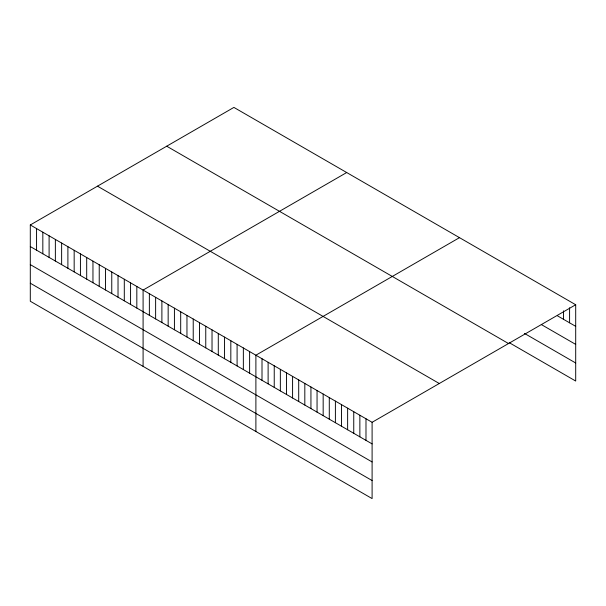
<?xml version="1.0" encoding="UTF-8"?>
<svg xmlns="http://www.w3.org/2000/svg" width="606" height="606" viewBox="0 0 606 606"><rect width="100%" height="100%" fill="white"/><g stroke="black" fill="none" stroke-linecap="round" stroke-linejoin="round"><path stroke-width="0.91" d="M30.3 224.962L372.099 422.299L372.099 498.587L30.3 301.25L30.3 224.962L233.901 107.413L575.7 304.75L575.7 381.038L509.184 342.64M346.693 172.536L143.092 290.077L143.092 366.372M459.492 237.65L255.891 355.199L255.891 431.495M372.099 422.299L575.7 304.75M557.353 315.756L575.7 326.346M541.294 324.536L575.7 344.397M524.478 333.421L575.7 362.994M166.711 146.205L508.51 343.541M97.49 186.171L439.289 383.507M30.3 246.559L372.099 443.895M30.3 264.61L372.099 461.946M30.3 283.207L372.099 480.543M569.587 307.787L569.587 322.816M563.466 310.833L563.466 319.286M365.986 418.761L365.986 440.365M359.866 415.231L359.866 436.835M353.752 411.701L353.752 433.305M347.632 408.171L347.632 429.775M341.519 404.641L341.519 426.238M335.398 401.104L335.398 422.708M329.285 397.574L329.285 419.178M323.165 394.044L323.165 415.648M317.052 390.514L317.052 412.118M310.939 386.984L310.939 408.58M304.818 383.454L304.818 405.05M298.705 379.917L298.705 401.52M292.584 376.387L292.584 397.99M286.471 372.857L286.471 394.461M280.351 369.327L280.351 390.931M274.238 365.797L274.238 387.393M268.117 362.267L268.117 383.863M262.004 358.729L262.004 380.333M249.619 351.586L249.619 373.182M243.354 347.965L243.354 369.569M237.09 344.344L237.09 365.948M230.825 340.731L230.825 362.327M224.553 337.11L224.553 358.714M218.289 333.497L218.289 355.093M212.024 329.876L212.024 351.48M205.76 326.255L205.76 347.859M199.488 322.642L199.488 344.238M193.223 319.021L193.223 340.625M186.959 315.408L186.959 337.004M180.694 311.787L180.694 333.391M174.422 308.166L174.422 329.77M168.157 304.553L168.157 326.149M161.893 300.932L161.893 322.536M155.628 297.319L155.628 318.915M149.364 293.698L149.364 315.302M136.827 286.464L136.827 308.06M130.563 282.843L130.563 304.447M124.298 279.23L124.298 300.826M118.026 275.609L118.026 297.213M111.762 271.988L111.762 293.592M105.497 268.375L105.497 289.971M99.232 264.754L99.232 286.358M92.96 261.141L92.96 282.737M86.696 257.52L86.696 279.124M80.431 253.899L80.431 275.503M74.167 250.286L74.167 271.882M67.895 246.665L67.895 268.269M61.63 243.051L61.63 264.648M55.366 239.431L55.366 261.034M49.101 235.81L49.101 257.414M42.829 232.196L42.829 253.793M36.565 228.576L36.565 250.18"/></g></svg>
